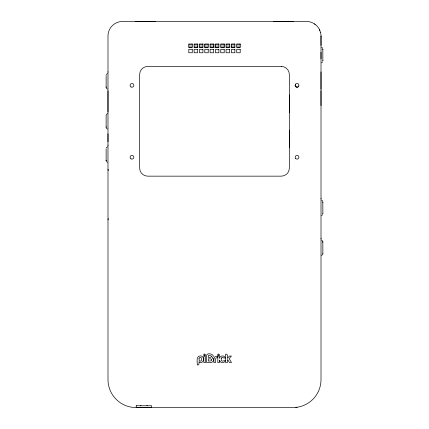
<?xml version="1.0" encoding="UTF-8"?>
<svg xmlns="http://www.w3.org/2000/svg" width="429" height="429" viewBox="0 0 429 429"><rect width="100%" height="100%" fill="white"/><g stroke="black" fill="none" stroke-linecap="round" stroke-linejoin="round"><path stroke-width="0.64" d="M321.01 45.512L321.01 36.095L321.01 379.585A27.96 27.96 0 0 1 297.152 407.244L293.05 407.545L135.95 407.545A27.96 27.96 0 0 1 110.677 391.543L109.626 389.006A27.96 27.96 0 0 1 107.99 379.59L107.99 36.095A14.645 14.645 0 0 1 109.105 30.491L109.722 29.193A14.656 14.656 0 0 1 113.347 24.775L113.91 24.33A14.645 14.645 0 0 1 119.782 21.729A14.618 14.618 0 0 1 122.635 21.45L306.365 21.45A14.656 14.656 0 0 1 313.894 23.536L315.658 24.775A14.683 14.683 0 0 1 317.219 26.26L318.13 27.37A14.683 14.683 0 0 1 319.289 29.199M107.99 141.806L107.99 133.816M107.99 90.948L107.99 112.082M155.652 21.466L135.414 21.45M289.323 147.662L289.323 130.089M289.323 112.516L289.323 94.943M321.01 105.604L321.01 90.733M321.01 89.216L321.01 71.911M322.876 253.228L322.876 253.625L322.822 241.672L322.876 242.337M322.876 213.283L322.876 213.685L322.822 201.727L322.876 202.397M322.876 60.473L322.876 60.886L322.822 48.917L322.876 49.587M273.348 21.466L293.586 21.466M107.99 219.863L108.355 218.592M106.177 114.972L107.33 113.524M322.822 254.113L321.67 255.561M106.338 74.582L107.336 73.584M106.338 147.807L107.33 146.809M322.662 61.814L321.67 62.806M322.662 214.623L321.67 215.621M295.726 84.036C293.602 86.17 297.737 88.68 298.766 86.068M146.868 405.759L147.276 405.678M295.79 407.411L297.152 407.244M188.776 44.884L192.117 44.884M194.123 44.884L198.128 44.884M199.464 44.884L202.804 44.884M204.145 44.884L208.151 44.884M210.156 44.884L218.844 44.884M220.849 44.884L224.86 44.884M226.196 44.884L229.536 44.884M230.872 44.884L234.883 44.884M236.888 44.884L240.229 44.884M188.776 47.013L192.117 47.013M194.123 47.013L198.128 47.013M199.464 47.013L202.804 47.013M204.145 47.013L208.151 47.013M210.156 47.013L218.844 47.013M220.849 47.013L224.86 47.013M226.196 47.013L229.536 47.013M230.872 47.013L234.883 47.013M236.888 47.013L240.229 47.013M136.218 405.759L151.662 405.759L151.662 407.48L136.218 407.48L136.218 405.614M321.67 47.254L322.662 48.246M321.67 200.064L322.662 201.056M107.336 89.141L106.338 88.143M321.67 240.004L322.822 241.452M107.33 129.081L106.338 128.083M107.33 162.366L106.338 161.368M314.5 23.917L315.09 24.33M319.283 29.193L320.57 32.534M319.605 29.832L319.895 30.491M107.99 169.23L108.355 170.501M106.129 87.103L106.183 87.473L106.129 87.017M106.124 127.043L106.177 127.413L106.124 126.963M106.129 160.328L106.177 160.698L106.129 160.242M321.01 198.348L321.01 198.622M321.01 238.562L321.01 238.197M107.99 71.777L107.99 72.142M107.99 145.002L107.99 145.367M321.01 52.236L321.01 58.73M106.129 75.504L106.129 87.221M106.124 115.444L106.124 127.161M106.129 148.729L106.129 160.446M320.581 32.545A14.656 14.656 0 0 1 321.021 36.106M141.007 405.759A1.067 1.067 0 0 1 140.599 405.678M203.394 359.25C203.909 361.701 200.52 364.055 198.922 361.69C199.104 362.977 199.335 365.508 197.265 364.94C197.463 362.124 195.672 355.845 200.44 355.904C202.273 355.78 203.544 357.523 203.394 359.25M213.921 358.521L213.851 362.548L215.562 362.548L215.642 358.564L216.334 357.866L217.514 357.781L217.514 356.049L214.902 356.756L213.921 358.521M213.508 359.979C213.481 363.438 208.719 362.51 206.617 362.548L206.617 355.024C207.851 352.15 216.296 354.697 212.21 358L213.192 358.757L213.508 359.979M199.008 358.456L199.292 360.714L199.737 361.1L200.906 361.1L201.619 360.108L201.34 357.856L200.895 357.47L199.705 357.47L199.008 358.456M221.241 358.306L221.241 360.231L221.965 361.154L225.354 360.542C224.753 363.529 219.68 363.272 219.541 360.129L219.541 362.548L217.83 362.548L217.83 356.049L219.294 356.29L219.541 358.392C219.702 355.298 224.732 355.03 225.305 358.027L223.595 358.027C223.16 356.971 221.407 357.164 221.241 358.306M211.722 359.931L210.934 360.966L208.279 361.03L208.279 358.832L210.955 358.896L211.722 359.931M211.481 356.488L210.805 357.336L208.279 357.389L208.279 355.609L210.827 355.657L211.481 356.488M227.402 359.91L227.332 362.548L225.622 362.548L225.622 354.145C228.249 353.528 227.22 357.03 227.332 358.44L229.408 356.049L231.462 356.049L229.14 358.537L231.488 362.548L229.435 362.548L227.896 359.877L227.402 359.91M192.262 43.983L188.798 43.983L188.798 47.442L192.262 47.442L192.262 43.983M197.587 43.983L194.123 43.983L194.123 47.442L197.587 47.442L197.587 43.983M202.912 43.983L199.453 43.983L199.453 47.442L202.912 47.442L202.912 43.983M208.237 43.983L204.778 43.983L204.778 47.442L208.237 47.442L208.237 43.983M213.562 43.983L210.103 43.983L210.103 47.442L213.562 47.442L213.562 43.983M218.887 43.983L215.428 43.983L215.428 47.442L218.887 47.442L218.887 43.983M224.211 43.983L220.753 43.983L220.753 47.442L224.211 47.442L224.211 43.983M229.542 43.983L226.078 43.983L226.078 47.442L229.542 47.442L229.542 43.983M234.867 43.983L231.403 43.983L231.403 47.442L234.867 47.442L234.867 43.983M240.192 43.983L236.728 43.983L236.728 47.442L240.192 47.442L240.192 43.983M192.262 49.308L188.798 49.308L188.798 52.767L192.262 52.767L192.262 49.308M197.587 49.308L194.123 49.308L194.123 52.767L197.587 52.767L197.587 49.308M202.912 49.308L199.453 49.308L199.453 52.767L202.912 52.767L202.912 49.308M208.237 49.308L204.778 49.308L204.778 52.767L208.237 52.767L208.237 49.308M213.562 49.308L210.103 49.308L210.103 52.767L213.562 52.767L213.562 49.308M218.887 49.308L215.428 49.308L215.428 52.767L218.887 52.767L218.887 49.308M224.211 49.308L220.753 49.308L220.753 52.767L224.211 52.767L224.211 49.308M229.542 49.308L226.078 49.308L226.078 52.767L229.542 52.767L229.542 49.308M234.867 49.308L231.403 49.308L231.403 52.767L234.867 52.767L234.867 49.308M240.192 49.308L236.728 49.308L236.728 52.767L240.192 52.767L240.192 49.308M281.333 66.452L147.667 66.452A7.99 7.99 0 0 0 139.677 74.437L139.677 168.168A7.99 7.99 0 0 0 147.667 176.153L281.333 176.153A7.99 7.99 0 0 0 289.323 168.168L289.323 74.437A7.99 7.99 0 0 0 281.333 66.452M204.713 354.145L203.834 354.145L203.834 355.485L205.545 355.485L205.48 354.654L204.713 354.145M218.71 354.145L217.83 354.145L217.83 355.485L219.541 355.485L219.482 354.654L218.71 354.145M204.713 356.049L203.834 356.049L203.834 362.548L205.545 362.548L205.545 356.88L204.713 356.049M296.112 86.969A1.866 1.866 0 0 0 298.911 85.355A1.866 1.866 0 0 0 296.112 83.741A1.866 1.866 0 0 0 296.112 86.969M295.565 158.381A1.866 1.866 0 0 0 298.766 157.963A1.866 1.866 0 0 0 296.804 155.4A1.866 1.866 0 0 0 295.565 158.381M131.022 86.969A1.866 1.866 0 0 0 133.821 85.355A1.866 1.866 0 0 0 131.022 83.741A1.866 1.866 0 0 0 131.022 86.969M131.022 158.864A1.866 1.866 0 0 0 133.821 157.25A1.866 1.866 0 0 0 131.022 155.636A1.866 1.866 0 0 0 131.022 158.864"/></g></svg>
